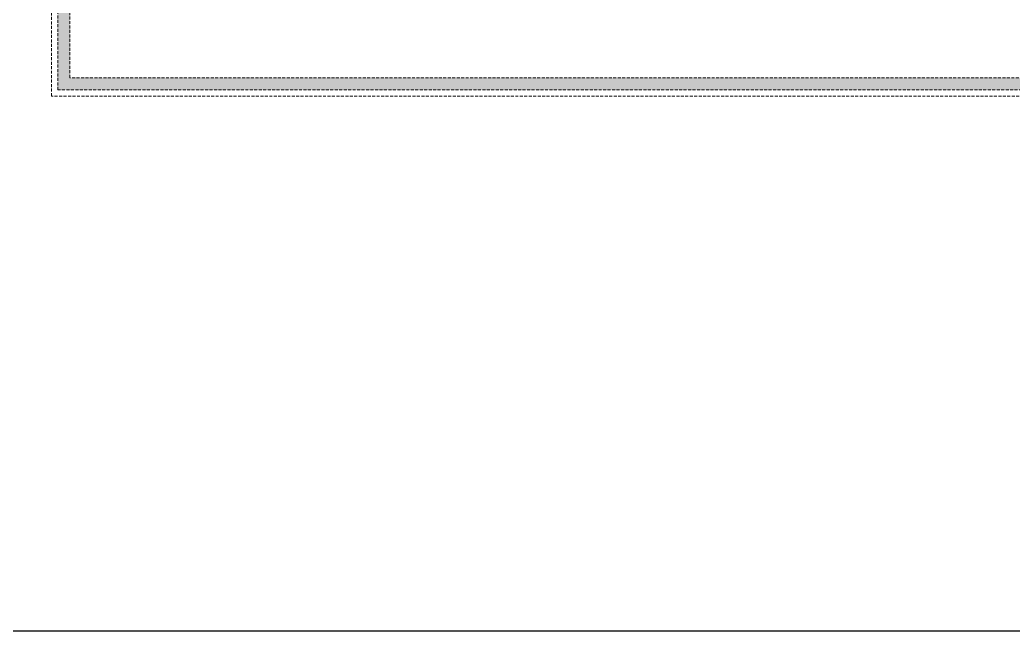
# Model space of a CAD drawing. Header units: millimetres. Extents: x 35877 to 3066687, y -650199 to -40525.
# Drawn here: x 148081.5 to 148414.7, y -180503.7 to -180298.7 of the extents above; entities that cross this region are included whole.
import ezdxf

# ---------------------------------------------------------------- set-up
doc = ezdxf.new("R2010")
doc.units = ezdxf.units.MM
doc.header["$MEASUREMENT"] = 0
doc.linetypes.add('DASHEDX2', pattern=[1.5, 1, -0.5])
doc.layers.add('Dimension', color=10, linetype='DASHEDX2', lineweight=20)
doc.layers.add('FURNITURE', color=32, linetype='Continuous', lineweight=9)

msp = doc.modelspace()

# ---------------------------------------------------------------- hatches: boundary and pattern name
at = {"layer": 'Dimension', "true_color": 0xd39e00, "transparency": 33554687}
h = msp.add_hatch(color=42, dxfattribs=at)
h.paths.add_polyline_path([(148094.233, -179910.7893), (148094.233, -180322.1545), (148678.662, -180322.1545), (148678.662, -179910.7893)])
h.paths.add_polyline_path([(148098.3346, -179914.8909), (148674.5604, -179914.8909), (148674.5604, -180318.0528), (148098.3346, -180318.0528)], flags=16)

# ---------------------------------------------------------------- linework, layer by layer
at = {"layer": 'Dimension', "color": 42, "true_color": 0xd39e00, "transparency": 33554687}
for points in [[(148092.1822, -179908.7385), (148680.7128, -179908.7385), (148680.7128, -180324.2053), (148092.1822, -180324.2053)], [(148094.233, -179910.7893), (148678.662, -179910.7893), (148678.662, -180322.1545), (148094.233, -180322.1545)], [(148098.3346, -179914.8909), (148674.5604, -179914.8909), (148674.5604, -180318.0528), (148098.3346, -180318.0528)]]:
    msp.add_lwpolyline(points, close=True, dxfattribs=at)
at = {"layer": 'FURNITURE', "color": 3, "lineweight": 30, "transparency": 33554687}
msp.add_lwpolyline([(146749.8863, -179752.6339), (149941.8628, -179752.6339), (149941.8628, -180503.6662), (146749.8863, -180503.6662)], close=True, dxfattribs=at)

doc.saveas('drawing.dxf')
